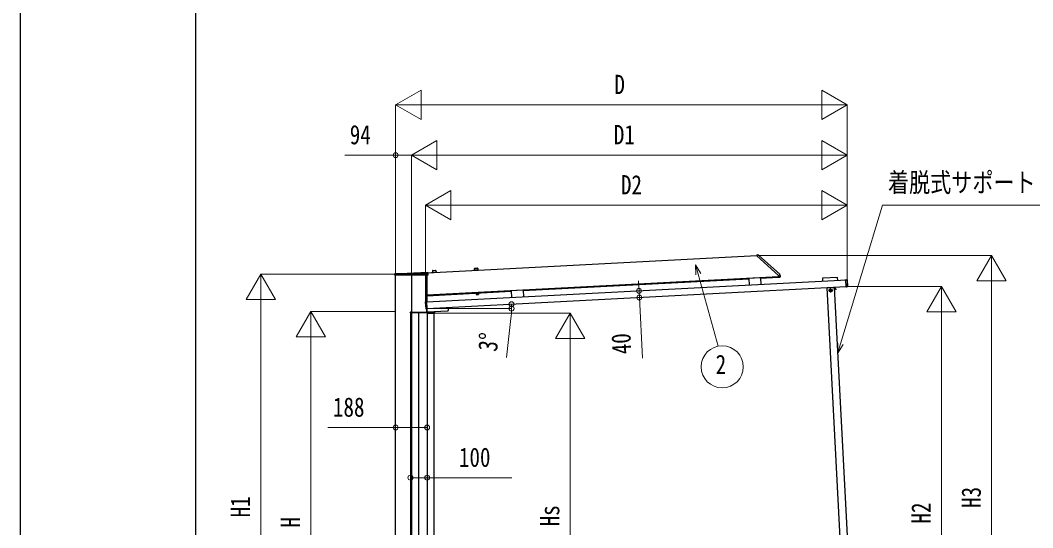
# Model space of a CAD drawing. Units: millimetres, scale not verified. Extents: x -14718 to 14718, y -10397 to 10401.
# Drawn here: x -14718 to -8663, y -4124 to -1089 of the extents above; entities that cross this region are included whole.
import ezdxf
from ezdxf.enums import TextEntityAlignment as Align

# ---------------------------------------------------------------- set-up
doc = ezdxf.new("R2010")
doc.units = ezdxf.units.MM
doc.header["$LTSCALE"] = 50
for name, color, linetype in [('0-4_YKK_12', 2, 'Continuous'), ('0-6_YKK_A1', 4, 'Continuous'), ('0-8_YKK_ZWAK', 7, 'Continuous')]:
    doc.layers.add(name, color=color, linetype=linetype)
doc.layers.add('0-7_YKK_D', color=6, linetype='Continuous', lineweight=18)
doc.styles.add('ＭＳ ゴシック', font='')
doc.styles.get('ＭＳ ゴシック').set_extended_font_data('MS Gothic')

msp = doc.modelspace()

# ---------------------------------------------------------------- linework, layer by layer
at = {"layer": '0-4_YKK_12'}
for p, q in [((-12378.49, -2606.1), (-12378.49, -5759.08)), ((-12334.49, -6081.6), (-12334.49, -2834.1))]:
    msp.add_line(p, q, dxfattribs=at)
at = {"layer": '0-6_YKK_A1'}
for p, q in [((-12281.22, -2599.06), (-10313.44, -2495.93)), ((-10313.63, -2492.44), (-10306.03, -2492.51)), ((-10313.6, -2492.91), (-10313.63, -2492.44)), ((-10313.6, -2492.91), (-10313.31, -2498.53)), ((-10313.14, -2498.88), (-10183.65, -2615.47)), ((-10303.38, -2493.54), (-10175.53, -2608.66)), ((-12444.74, -2604.52), (-12282.51, -2596.02)), ((-12281.46, -2596.9), (-12280.48, -2605.48)), ((-12253.48, -2597.2), (-12253.54, -2595.9)), ((-12253.46, -2595.67), (-12253.48, -2597.2)), ((-12253.48, -2597.2), (-12229.51, -2595.95)), ((-12253.48, -2597.2), (-12229.51, -2595.95)), ((-12253.45, -2597.6), (-12253.48, -2597.2)), ((-12253.45, -2597.6), (-12229.49, -2596.35)), ((-12252.99, -2595.17), (-12230.21, -2593.98)), ((-12252.4, -2588.45), (-12252.46, -2595.15)), ((-12249.56, -2585.48), (-12234.63, -2584.7)), ((-12231.49, -2587.36), (-12230.73, -2594.01)), ((-12229.68, -2594.42), (-12229.51, -2595.95)), ((-12229.51, -2595.95), (-12229.58, -2594.54)), ((-12229.49, -2596.35), (-12229.51, -2595.95)), ((-12003.82, -2584.12), (-12003.89, -2582.81)), ((-12003.8, -2582.59), (-12003.82, -2584.12)), ((-12003.82, -2584.12), (-11979.85, -2582.86)), ((-12003.82, -2584.12), (-11979.85, -2582.86)), ((-12003.8, -2584.52), (-12003.82, -2584.12)), ((-12003.8, -2584.52), (-11979.83, -2583.26)), ((-12003.33, -2582.09), (-11980.55, -2580.9)), ((-12002.75, -2575.37), (-12002.81, -2582.06)), ((-11999.9, -2572.4), (-11984.97, -2571.62)), ((-11981.83, -2574.27), (-11981.07, -2580.92)), ((-11980.02, -2581.34), (-11979.85, -2582.86)), ((-11979.85, -2582.86), (-11979.93, -2581.45)), ((-11979.83, -2583.26), (-11979.85, -2582.86)), ((-12478.06, -2613.43), (-12477.99, -2605.58)), ((-12477.56, -2613.43), (-12478.06, -2613.43)), ((-12280.08, -2613.43), (-12477.56, -2613.43)), ((-12476.99, -2604.59), (-12281.48, -2604.59)), ((-12472.49, -5331.6), (-12472.49, -2613.43)), ((-12286.84, -2773.59), (-9774.56, -2641.93)), ((-12285.79, -2773.54), (-12285.79, -2613.43)), ((-12284.49, -2773.47), (-12284.49, -2613.43)), ((-12284.49, -2731.41), (-10183.2, -2621.29)), ((-12280.48, -2605.48), (-12280.48, -2605.5)), ((-12280.48, -2605.5), (-12279.58, -2613.43)), ((-12279.58, -2613.43), (-12280.08, -2613.43)), ((-11710.76, -2706.35), (-10361.2, -2635.62)), ((-10290.43, -2629.41), (-10361.33, -2633.12)), ((-10361.33, -2633.12), (-10359.26, -2672.57)), ((-10290.43, -2629.41), (-10288.36, -2668.85)), ((-10290.29, -2631.91), (-10182.94, -2626.28)), ((-10183.49, -2615.81), (-10183.41, -2617.42)), ((-10183.36, -2618.36), (-10183.41, -2617.42)), ((-10183.36, -2618.36), (-10175.72, -2618.43)), ((-10183.33, -2618.86), (-10183.36, -2618.36)), ((-10183.33, -2618.86), (-10182.94, -2626.28)), ((-10182.94, -2626.28), (-10175.33, -2625.88)), ((-10175.72, -2618.43), (-10174.31, -2618.44)), ((-10174.21, -2611.42), (-10173.89, -2617.51)), ((-10173.89, -2617.51), (-10173.81, -2618.91)), ((-9920.73, -2633.06), (-9919.86, -2649.54)), ((-9830.9, -2627.36), (-9919.78, -2632.01)), ((-9828.99, -2644.78), (-9829.85, -2628.3)), ((-9786.41, -2642.55), (-9781.25, -2642.28)), ((-9780.12, -2640.84), (-9781.32, -2640.9)), ((-9781.3, -2641.25), (-9781.32, -2640.9)), ((-9781.32, -2640.9), (-9781.32, -2640.9)), ((-9781.28, -2641.75), (-9781.3, -2641.25)), ((-9779.13, -2682.78), (-9781.28, -2641.75)), ((-9780.12, -2640.84), (-9780.12, -2640.84)), ((-9779.53, -2640.7), (-9773.64, -2640.39)), ((-9773.11, -2640.86), (-9770.91, -2682.81)), ((-12284.74, -2813.54), (-9779.15, -2682.22)), ((-12284.23, -2736.4), (-11781.66, -2710.07)), ((-11976.98, -2723.51), (-11991.97, -2724.29)), ((-11991.97, -2724.29), (-11991.71, -2729.2)), ((-11991.52, -2724.27), (-11991.6, -2722.67)), ((-11988.22, -2724.09), (-11987.97, -2729.01)), ((-11980.73, -2723.7), (-11980.47, -2728.61)), ((-11977.52, -2721.93), (-11977.44, -2723.53)), ((-11976.98, -2723.51), (-11976.72, -2728.42)), ((-11710.89, -2703.85), (-11781.8, -2707.57)), ((-11781.8, -2707.57), (-11779.73, -2747.01)), ((-11710.89, -2703.85), (-11708.83, -2743.3)), ((-9894.2, -2690.26), (-9810.46, -4288.06)), ((-9892.7, -2690.18), (-9892.8, -2688.18)), ((-9858.9, -2704.43), (-9883.88, -2705.74)), ((-9870.74, -2717.57), (-9872.04, -2692.59)), ((-9851.76, -2688.03), (-9851.86, -2686.03)), ((-9851.78, -2687.53), (-9849.1, -2687.39)), ((-9839.07, -2700.33), (-9846.43, -2686.48)), ((-9843.62, -2697.09), (-9841.42, -2695.91)), ((-9779.1, -2683.27), (-9779.13, -2682.78)), ((-9779.1, -2683.27), (-9779.08, -2683.62)), ((-9779.08, -2683.62), (-9777.88, -2683.56)), ((-9779.08, -2683.62), (-9779.08, -2683.62)), ((-9777.88, -2683.56), (-9777.88, -2683.56)), ((-9771.38, -2683.33), (-9777.28, -2683.64)), ((-12295.08, -2773.03), (-12292.88, -2814.98)), ((-12288.71, -2772.2), (-12294.61, -2772.51)), ((-12288.11, -2772.28), (-12286.91, -2772.22)), ((-12288.11, -2772.28), (-12288.11, -2772.28)), ((-12286.89, -2772.57), (-12286.91, -2772.22)), ((-12286.91, -2772.22), (-12286.91, -2772.22)), ((-12286.87, -2773.06), (-12286.89, -2772.57)), ((-12284.72, -2814.09), (-12286.87, -2773.06)), ((-12284.23, -2736.4), (-12284.49, -2731.45)), ((-11990.68, -2729.73), (-11991.71, -2729.2)), ((-11977.7, -2729.05), (-11990.68, -2729.73)), ((-11977.7, -2729.05), (-11976.72, -2728.42)), ((-12384.99, -2836.6), (-12384.91, -2835.05)), ((-12384.99, -2836.6), (-12283.99, -2836.6)), ((-12384.49, -2836.6), (-12284.49, -2836.6)), ((-12383.91, -2834.1), (-12285.07, -2834.1)), ((-12292.36, -2815.45), (-12286.46, -2815.14)), ((-12286.36, -2815.12), (-12285.47, -2832.1)), ((-12284.67, -2814.94), (-12285.87, -2815)), ((-12285.87, -2815), (-12285.87, -2815)), ((-12285.79, -2834.1), (-12285.79, -2815)), ((-12285.79, -2831.6), (-12285.49, -2831.6)), ((-12284.69, -2814.59), (-12284.72, -2814.09)), ((-12284.69, -2814.59), (-12284.67, -2814.94)), ((-12284.67, -2814.94), (-12284.67, -2814.94)), ((-12284.49, -2834.29), (-12284.49, -2833.05)), ((-12284.42, -2833.05), (-12160.09, -2826.53)), ((-12284.08, -2835.05), (-12283.99, -2836.6)), ((-12282.49, -2841.6), (-12282.49, -2835.1)), ((-12282.49, -5205.6), (-12282.49, -2841.6)), ((-12282.49, -2841.6), (-12242.49, -2841.6)), ((-12281.49, -2841.6), (-12282.49, -2841.6)), ((-12281.49, -2834.1), (-12271.59, -2834.1)), ((-12269.59, -2834.1), (-12271.59, -2834.1)), ((-12269.19, -2841.6), (-12270.19, -2841.6)), ((-12269.59, -2834.1), (-12241.59, -2834.1)), ((-12242.49, -5205.6), (-12242.49, -2841.6)), ((-12160.11, -2807), (-12159.14, -2825.48))]:
    msp.add_line(p, q, dxfattribs=at)
for points in [[(-10173.81, -2618.91), (-10173.45, -2625.78), (-10175.33, -2625.88)], [(-9894.2, -2690.26), (-9850.26, -2687.95), (-9766.52, -4285.76)], [(-9839.07, -2700.33), (-9841.28, -2701.5), (-9848.64, -2687.66)], [(-12384.49, -2836.6), (-12384.49, -5331.6), (-12384.49, -5881.6)], [(-12284.49, -2836.6), (-12284.49, -5331.6), (-12284.49, -5881.6)], [(-12270.19, -2841.6), (-12271.19, -2841.6), (-12281.49, -2841.6)], [(-12240.59, -2835.04), (-12240.19, -2841.6), (-12241.19, -2841.6), (-12269.19, -2841.6)]]:
    msp.add_lwpolyline(points, dxfattribs=at)
for points in [[(-11993.13, -2721.15), (-11976.16, -2720.26), (-11976.07, -2721.86), (-11993.05, -2722.75)], [(-9871.78, -2697.59), (-9865.1, -2700.99), (-9864.7, -2708.49), (-9871, -2712.58), (-9877.69, -2709.17), (-9878.08, -2701.67)]]:
    msp.add_lwpolyline(points, close=True, dxfattribs=at)
for radius in [8.5, 7.7, 6.5]:
    msp.add_circle((-9871.39, -2705.08), radius, dxfattribs=at)
for centre, radius, start, end in [((-10312.81, -2498.51), 0.5, 183, 228), ((-10306.06, -2496.51), 4, 48, 89.5), ((-12282.46, -2597.02), 1, 6.5, 93.00032), ((-12252.96, -2595.67), 0.5, 93, 179.5), ((-12249.4, -2588.48), 3, 93, 179.5), ((-12234.47, -2587.7), 3, 6.5, 93), ((-12230.18, -2594.48), 0.5, 6.5, 93), ((-12003.3, -2582.59), 0.5, 93, 179.5), ((-11999.75, -2575.39), 3, 93, 179.5), ((-11984.81, -2574.61), 3, 6.5, 93), ((-11980.52, -2581.4), 0.5, 6.5, 93), ((-12476.99, -2605.59), 1, 90, 176.5048), ((-12476.99, -2605.59), 1, 176.5048, 179.5), ((-12447.36, -2554.59), 50, 270, 273.00032), ((-12281.48, -2605.59), 1, 6.5, 90), ((-10183.99, -2615.84), 0.5, 3, 48), ((-10178.2, -2611.63), 4, 3, 48), ((-10174.31, -2618.94), 0.5, 3, 89.5), ((-9780.08, -2637.97), 2.86, 272.73957, 279.49104), ((-9849.08, -2687.89), 0.5, 28, 93), ((-9849.08, -2687.89), 3, 28, 44.81032), ((-9777.57, -2687.83), 4.28, 87.31821, 94.21342), ((-12288.45, -2769.43), 2.86, 266.50896, 273.26043), ((-11989.98, -2726.37), 3.32, 238.61575, 307.38425), ((-11984.84, -2716.99), 12.42, 255.41205, 290.58795), ((-11978.74, -2725.78), 3.32, 238.61575, 307.38425), ((-12383.91, -2835.1), 1, 90, 177), ((-12285.74, -2819.28), 4.28, 91.78658, 98.68179), ((-12284.47, -2832.05), 1, 183, 273), ((-12285.07, -2835.1), 1, 3, 90), ((-12281.49, -2835.1), 1, 90, 180), ((-12241.59, -2835.1), 1, 3.5, 90), ((-12160.14, -2825.53), 1, 273, 3)]:
    msp.add_arc(centre, radius, start, end, dxfattribs=at)
for centre, major_axis, ratio, start_param, end_param in [((-9919.73, -2633.01), (0.746, -0.672), 0.99628, 2.358058, 3.9251274), ((-9830.85, -2628.36), (-0.672, -0.746), 0.99628, 2.358058, 3.9251274), ((-9780.12, -2640.81), (0.599, 0.031), 0.061163, 4.712389, 5.0226887), ((-9779.51, -2641), (0.016, -0.3), 0.998135, 3.1415927, 3.9550709), ((-9773.61, -2640.89), (0.336, 0.373), 0.99628, 5.4996506, 7.06672), ((-9777.29, -2683.34), (0.016, -0.3), 0.998135, 5.4698366, 6.2831853), ((-9771.41, -2682.83), (0.373, -0.336), 0.99628, 5.4996506, 7.06672), ((-12294.58, -2773.01), (-0.373, 0.336), 0.99628, 5.4996506, 7.06672), ((-12288.7, -2772.5), (0.016, -0.3), 0.998135, 2.3281144, 3.1415927), ((-12288.11, -2772.24), (-0.599, -0.031), 0.061163, 1.2604966, 1.5707963), ((-12292.38, -2814.95), (-0.336, -0.373), 0.99628, 5.4996506, 7.06672), ((-12286.48, -2814.84), (0.016, -0.3), 0.998135, 0, 0.8133487)]:
    msp.add_ellipse(centre, major_axis=major_axis, ratio=ratio, start_param=start_param, end_param=end_param, dxfattribs=at)
at = {"layer": '0-7_YKK_D', "color": 1}
for p, q in [((-12472.49, -1595.51), (-12320.94, -1508.01)), ((-12320.94, -1683.01), (-12320.94, -1508.01)), ((-9772.49, -1595.51), (-9924.05, -1508.01)), ((-9924.05, -1508.01), (-9924.05, -1683.01)), ((-12472.49, -2597.6), (-12472.49, -1594.51)), ((-12472.49, -1595.51), (-12320.94, -1683.01)), ((-12472.49, -1595.51), (-12169.39, -1595.51)), ((-12297.49, -1595.51), (-9947.49, -1595.51)), ((-9772.49, -1595.51), (-10075.6, -1595.51)), ((-9772.49, -1595.51), (-9924.05, -1683.01)), ((-9772.49, -2680.4), (-9772.49, -1594.51)), ((-12293.5, -2195.51), (-12141.94, -2108.01)), ((-12141.94, -2283.01), (-12141.94, -2108.01)), ((-9772.49, -2195.51), (-9924.05, -2108.01)), ((-9924.05, -2108.01), (-9924.05, -2283.01)), ((-12293.5, -2773.44), (-12293.5, -2194.51)), ((-12293.5, -2195.51), (-12141.94, -2283.01)), ((-12293.5, -2195.51), (-11990.39, -2195.51)), ((-12118.5, -2195.51), (-9947.49, -2195.51)), ((-9772.49, -2195.51), (-10075.6, -2195.51)), ((-9772.49, -2195.51), (-9924.05, -2283.01)), ((-9772.49, -2680.4), (-9772.49, -2194.51)), ((-10304.45, -2495.51), (-8907.52, -2495.51)), ((-8908.52, -2495.51), (-8996.02, -2647.07)), ((-8908.52, -2495.51), (-8821.02, -2647.07)), ((-8908.52, -2495.51), (-8908.52, -2798.62)), ((-13279.39, -2608.6), (-13366.89, -2760.15)), ((-12473.49, -2608.6), (-13280.39, -2608.6)), ((-13279.39, -2608.6), (-13191.89, -2760.15)), ((-13279.39, -2608.6), (-13279.39, -2911.71)), ((-8996.02, -2647.07), (-8821.02, -2647.07)), ((-9771.97, -2681.9), (-9207.52, -2681.9)), ((-9208.52, -2681.9), (-9296.02, -2833.45)), ((-9208.52, -2681.9), (-9121.02, -2833.45)), ((-9208.52, -2681.9), (-9208.52, -2985.01)), ((-8908.52, -2670.51), (-8908.52, -5156.6)), ((-13366.89, -2760.15), (-13191.89, -2760.15)), ((-13279.39, -5156.6), (-13279.39, -2783.6)), ((-12979.39, -2831.6), (-13066.89, -2983.15)), ((-12473.49, -2831.6), (-12980.39, -2831.6)), ((-12979.39, -2831.6), (-12891.89, -2983.15)), ((-12979.39, -2831.6), (-12979.39, -3134.71)), ((-12241.49, -2841.6), (-11428.39, -2841.6)), ((-11429.39, -2841.6), (-11516.89, -2993.15)), ((-11429.39, -2841.6), (-11341.89, -2993.15)), ((-11429.39, -2841.6), (-11429.39, -3144.71)), ((-9296.02, -2833.45), (-9121.02, -2833.45)), ((-9208.52, -5156.6), (-9208.52, -2856.9)), ((-13066.89, -2983.15), (-12891.89, -2983.15)), ((-12979.39, -3006.6), (-12979.39, -5156.6)), ((-11516.89, -2993.15), (-11341.89, -2993.15)), ((-11429.39, -3016.6), (-11429.39, -5030.6))]:
    msp.add_line(p, q, dxfattribs=at)
at = {"layer": '0-7_YKK_D'}
for p, q in [((-12378.49, -1895.51), (-12226.94, -1808.01)), ((-12226.94, -1983.01), (-12226.94, -1808.01)), ((-9772.49, -1895.51), (-9924.05, -1808.01)), ((-9924.05, -1808.01), (-9924.05, -1983.01)), ((-12472.49, -2607.6), (-12472.49, -1894.51)), ((-12378.49, -2605.1), (-12378.49, -1894.51)), ((-12378.49, -2605.1), (-12378.49, -1894.51)), ((-12378.49, -1895.51), (-12226.94, -1983.01)), ((-12378.49, -1895.51), (-12075.39, -1895.51)), ((-12203.49, -1895.51), (-9947.49, -1895.51)), ((-9772.49, -1895.51), (-10075.6, -1895.51)), ((-9772.49, -1895.51), (-9924.05, -1983.01)), ((-9772.49, -2680.4), (-9772.49, -1894.51)), ((-11017.28, -2707.06), (-11020.4, -2647.64)), ((-11029.7, -2707.71), (-11016.28, -2707)), ((-11017.28, -2707.06), (-11015.19, -2747)), ((-11030.95, -2747.83), (-11014.19, -2746.95)), ((-11015.19, -2747), (-10996.15, -3110.3)), ((-12267.65, -2813.63), (-11778.5, -2813.63)), ((-11782.99, -2873.03), (-11810.5, -3106.21))]:
    msp.add_line(p, q, dxfattribs=at)
for points in [[(-12378.49, -1895.51), (-12472.49, -1895.51), (-12776.79, -1895.51)], [(-9829.65, -3081.23), (-9812.43, -3024.27), (-9561.97, -2195.51), (-8503.09, -2195.51)], [(-10678.2, -2612.52), (-10678.59, -2550.93), (-10647.46, -2604.08)], [(-10678.59, -2550.93), (-10662.83, -2608.3), (-10544.65, -3038.41)], [(-9797.17, -3028.88), (-9829.65, -3081.23), (-9827.7, -3019.66)], [(-12284.49, -3524.9), (-12472.49, -3524.9), (-12877.59, -3524.9)], [(-12384.49, -3824.9), (-12284.49, -3824.9), (-11778.49, -3824.9)]]:
    msp.add_lwpolyline(points, dxfattribs=at)
for centre, radius in [((-12472.49, -1895.51), 14.88), ((-11017.28, -2707.06), 14.88), ((-11780.19, -2787.09), 14.88), ((-11015.19, -2747), 14.88), ((-11779.5, -2813.63), 14.88), ((-10519.67, -3161.91), 126), ((-12472.49, -3524.9), 14.88), ((-12284.49, -3524.9), 14.88), ((-12384.49, -3824.9), 14.88), ((-12284.49, -3824.9), 14.88)]:
    msp.add_circle(centre, radius, dxfattribs=at)
for start, end in [(353.27201, 0), (0, 3)]:
    msp.add_arc((-12286.49, -2813.63), 507, start, end, dxfattribs=at)
at = {"layer": '0-8_YKK_ZWAK'}
msp.add_line((-13667.43, -8831.6), (-13667.43, 9718.4), dxfattribs=at)
msp.add_lwpolyline([(-14717.5, -10389.1), (14717.5, -10389.1), (14717.5, 10400.9), (-14717.5, 10400.9)], close=True, dxfattribs=at)

# ---------------------------------------------------------------- texts
at = {"layer": '0-7_YKK_D', "color": 1, "style": 'ＭＳ ゴシック', "width": 0.8}
for s, p in [('D', (-11164.49, -1565.51)), ('D2', (-11125.4, -2165.51))]:
    msp.add_text(s, height=115.5, dxfattribs=at).set_placement(p, align=Align.BOTTOM_LEFT)
at = {"layer": '0-7_YKK_D', "style": 'ＭＳ ゴシック', "width": 0.8}
for s, p in [('94', (-12746.79, -1865.51)), ('D1', (-11167.89, -1865.51)), ('着脱式サポート', (-9527.98, -2151.49)), ('2', (-10559.05, -3239.75)), ('188', (-12847.59, -3494.9)), ('100', (-12094.09, -3794.9))]:
    msp.add_text(s, height=115.5, dxfattribs=at).set_placement(p, align=Align.BOTTOM_LEFT)
for s, rotation, p in [('3°', 83.272, (-11832.4, -3078.45)), ('40', 93, (-11027.68, -3081.91))]:
    msp.add_text(s, height=115.5, rotation=rotation, dxfattribs=at).set_placement(p, align=Align.BOTTOM_LEFT)
at = {"layer": '0-7_YKK_D', "color": 1, "style": 'ＭＳ ゴシック', "width": 0.8}
for s, p in [('H3', (-8938.52, -4005.96)), ('H1', (-13309.39, -4062.5)), ('H2', (-9238.52, -4099.15)), ('Hs', (-11459.39, -4116)), ('H', (-13009.39, -4123.6))]:
    msp.add_text(s, height=115.5, rotation=90, dxfattribs=at).set_placement(p, align=Align.BOTTOM_LEFT)

doc.saveas('drawing.dxf')
